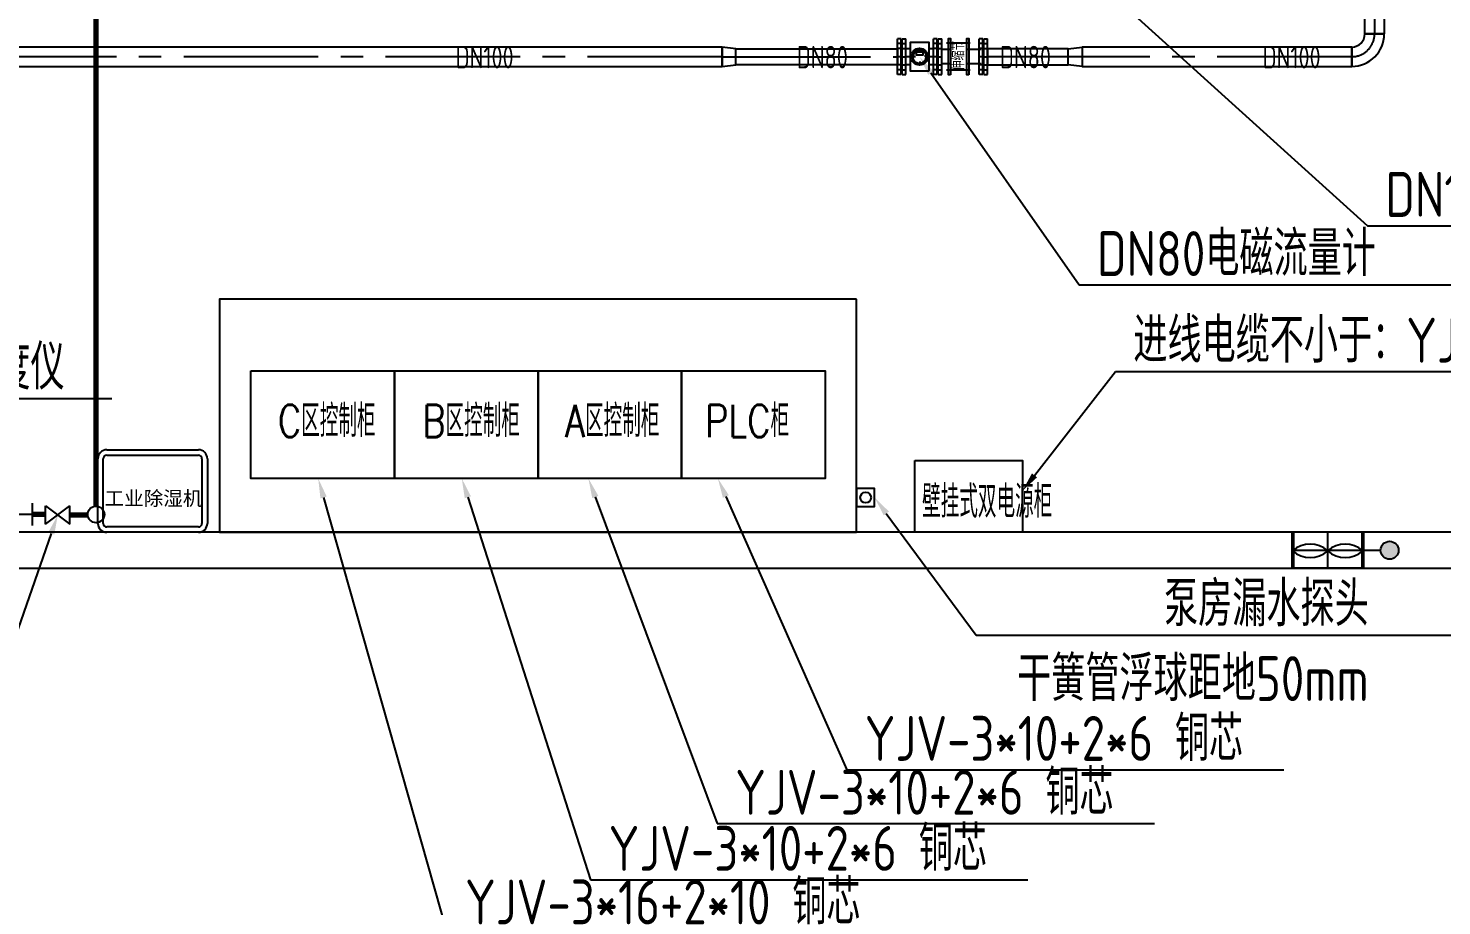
# Model space of a CAD drawing. Header units: millimetres. Extents: x 10779125 to 11142123, y -372083 to -144871.
# Drawn here: x 11068485 to 11076360, y -305718 to -300828 of the extents above; entities that cross this region are included whole.
import ezdxf
from ezdxf import colors
from ezdxf.entities.mleader import LeaderData, LeaderLine
from ezdxf.math import Vec2, Vec3

# ---------------------------------------------------------------- set-up
doc = ezdxf.new("R2010")
doc.units = ezdxf.units.MM
doc.header["$LTSCALE"] = 1000
doc.header["$MEASUREMENT"] = 0
doc.linetypes.add('CENTER', pattern=[2.9, 2.5, -0.2, 0, -0.2])
doc.linetypes.add('CENTER2', pattern=[1.125, 0.75, -0.125, 0.125, -0.125])
doc.layers.get('0').update_dxf_attribs({"color": 255, "linetype": 'CONTINUOUS'})
for name, color, linetype in [('1', 255, 'CONTINUOUS'), ('1-设备', 1, 'CONTINUOUS'), ('1轮廓实线层', 7, 'CONTINUOUS'), ('3中心线', 1, 'CENTER2'), ('3中心线层', 1, 'CENTER'), ('6文字层', 3, 'CONTINUOUS'), ('8', 8, 'CONTINUOUS'), ('ACS_PFG_FCZX', 8, 'CENTER'), ('ACS_PFG_FM_F', 7, 'CONTINUOUS'), ('W_DIM', 4, 'CONTINUOUS')]:
    doc.layers.add(name, color=color, linetype=linetype)
doc.layers.add('_0', color=7, linetype='CONTINUOUS', lineweight=80)
doc.layers.add('ACS_PFG_F2', color=31, linetype='CONTINUOUS', lineweight=50)
doc.styles.add('_HZTXT', font='tssdeng.shx', dxfattribs={"width": 0.8, "bigfont": 'tssdchn.shx'})
doc.styles.add('AAAASZSY', font='aaaaszsysim.shx', dxfattribs={"width": 0.75, "bigfont": 'aaaaszsyfs.shx'})
doc.styles.add('hz', font='simplex', dxfattribs={"width": 0.7, "bigfont": 'hztxt'})
doc.styles.add('PC_TEXTSTYLE', font='isocp.shx', dxfattribs={"width": 0.8, "bigfont": 'hzfs.shx'})
doc.styles.get("Standard").update_dxf_attribs({"font": 'symbol.ttf'})
doc.styles.add('TH_GBDIM', font='romans.shx', dxfattribs={"width": 0.8, "bigfont": 'gbcbig.shx'})

# ---------------------------------------------------------------- blocks, each defined once
blk = doc.blocks.new('bf211016')
at = {"layer": '8', "color": 8}
for p, q in [((15085.7, 400, 0), (-76.8, 400, 0)), ((-76.8, 200, 0), (15085.7, 200, 0))]:
    blk.add_line(p, q, dxfattribs=at)
blk = doc.blocks.new('DN80法兰侧视图')
at = {"layer": '1'}
for p, q in [((-20, 100), (0, 100)), ((-20, 100), (-20, -100)), ((0, 100), (0, -100)), ((-23, 67.5), (-20, 72)), ((-23, 67.5), (-23, -67.5)), ((-20, 45.5), (0, 45.5)), ((-23, -67.5), (-20, -72)), ((-20, -45.5), (0, -45.5)), ((-20, -100), (0, -100))]:
    blk.add_line(p, q, dxfattribs=at)
at = {"layer": '3中心线层'}
for p, q in [((-23, 0), (0, 0)), ((-20, 73.9), (0, 73.9)), ((-23, 0), (0, 0)), ((-20, -73.9), (0, -73.9))]:
    blk.add_line(p, q, dxfattribs=at)
blk = doc.blocks.new('DN80电磁流量计')
for p, q in [((-177.1, 44.4), (-150.7, 44.4)), ((-177.1, 0), (-150.7, 0)), ((-140.1, 2.3), (-132.4, 1.9)), ((-139.5, 7.5), (-131.9, 6)), ((-138.2, 12.5), (-130.8, 10.1)), ((-136.3, 17.3), (-129.3, 14)), ((-133.7, 21.8), (-127.2, 17.6)), ((-130.6, 26), (-124.7, 21)), ((-127, 29.7), (-121.8, 24)), ((-123, 32.9), (-118.6, 26.6)), ((-118.5, 35.6), (-115, 28.8)), ((-113.8, 37.7), (-111.1, 30.4)), ((-108.8, 39.2), (-107.1, 31.6)), ((-103.7, 40), (-103, 27)), ((-98.5, 40.1), (-98.8, 32.4)), ((-93.3, 39.6), (-94.6, 31.9)), ((-88.3, 38.4), (-90.6, 31)), ((-83.4, 36.5), (-86.6, 29.5)), ((-78.9, 34.1), (-83, 27.5)), ((-74.7, 31.1), (-79.5, 25.1)), ((-70.9, 27.5), (-76.5, 22.2)), ((-67.6, 23.6), (-73.8, 19)), ((-64.8, 19.2), (-71.6, 15.5)), ((-62.6, 14.5), (-69.8, 11.7)), ((-61.1, 9.5), (-68.6, 7.7)), ((-60.2, 4.4), (-67.8, 3.6)), ((-49.4, 44.4), (-23, 44.4)), ((-49.4, 0), (-23, 0)), ((-177.1, -44.4), (-150.7, -44.4)), ((-140.1, -2.9), (-127.6, -2.3)), ((-139.4, -8), (-131.8, -6.5)), ((-138, -13), (-130.7, -10.5)), ((-136, -17.8), (-129.1, -14.4)), ((-133.4, -22.3), (-127, -18)), ((-130.3, -26.4), (-124.5, -21.3)), ((-126.6, -30.1), (-121.5, -24.3)), ((-122.5, -33.3), (-118.2, -26.8)), ((-118.1, -35.9), (-114.6, -29)), ((-113.3, -37.9), (-110.7, -30.6)), ((-108.3, -39.3), (-106.7, -31.7)), ((-100, -40.1), (-100, -28.1)), ((-94.9, -39.8), (-95.9, -32.1)), ((-89.8, -38.8), (-91.8, -31.3)), ((-84.9, -37.2), (-87.8, -30)), ((-80.2, -34.9), (-84, -28.2)), ((-75.9, -32), (-80.5, -25.9)), ((-59.9, -0.8), (-77.4, -0.6)), ((-71.9, -28.7), (-77.4, -23.1)), ((-68.5, -24.8), (-74.6, -20)), ((-65.6, -20.5), (-72.2, -16.6)), ((-63.2, -15.9), (-70.3, -12.8)), ((-61.5, -11), (-68.9, -8.9)), ((-60.4, -5.9), (-68, -4.8)), ((-49.4, -44.4), (-23, -44.4))]:
    blk.add_line(p, q)
blk.add_lwpolyline([(-150.7, 81), (-49.4, 81), (-49.4, -80.3), (-150.7, -80.3)], close=True)
blk.add_lwpolyline([(-80.3, -24.5), (-80.3, -11.2), (-119.8, -11.2), (-119.8, -24.5), (-80.3, -24.5)])
for radius in [46.8, 40.1]:
    blk.add_circle((-100, 0), radius)
blk.add_blockref('DN80法兰侧视图', (-177.1, 0))
at = {"xscale": -1}
blk.add_blockref('DN80法兰侧视图', (-23, 0), dxfattribs=at)
blk = doc.blocks.new('*U286')
h = blk.add_hatch(color=256)
edge = h.paths.add_edge_path()
edge.add_arc((0, 345), 50, 0, 360)
for p, q in [((0, 195), (0, 295)), ((-100, 195), (100, 195)), ((-100, 195), (-100, -195)), ((0, -195), (0, 195)), ((100, 195), (100, -195)), ((-100, -195), (100, -195))]:
    blk.add_line(p, q)
blk.add_circle((0, 345), 50)

msp = doc.modelspace()

# ---------------------------------------------------------------- linework, layer by layer
at = {"lineweight": -2}
for p, q in [((11075931.4, -300859.3, 0), (11076039.4, -300859.3, 0)), ((11075858.4, -300932.3, 0), (11075858.4, -301040.3, 0))]:
    msp.add_line(p, q, dxfattribs=at)
for p, q in [((11068922.4, -303176.8, 0), (11069432.4, -303176.8, 0)), ((11068872.4, -303586.8, 0), (11068872.4, -303226.8, 0)), ((11068902.4, -303586.8, 0), (11068902.4, -303226.8, 0)), ((11068922.4, -303206.8, 0), (11069432.4, -303206.8, 0)), ((11069452.4, -303226.8, 0), (11069452.4, -303586.8, 0)), ((11069482.4, -303226.8, 0), (11069482.4, -303586.8, 0)), ((11069432.4, -303606.8, 0), (11068922.4, -303606.8, 0)), ((11069432.4, -303636.8, 0), (11068922.4, -303636.8, 0))]:
    msp.add_line(p, q)
at = {"color": 3}
for p, q in [((11068505.5, -303474.1, 0), (11068505.5, -303599.5, 0)), ((11068581.5, -303489.4, 0), (11068716.5, -303590.6, 0)), ((11068581.5, -303590.6, 0), (11068716.5, -303489.4, 0)), ((11068581.5, -303590.6, 0), (11068581.5, -303489.4, 0)), ((11068716.5, -303590.6, 0), (11068716.5, -303489.4, 0)), ((11068505.5, -303536.8, 0), (11068300.4, -303536.8, 0))]:
    msp.add_line(p, q, dxfattribs=at)
at = {"color": 3, "const_width": 30, "elevation": 0}
for points in [[(11068862.2, -300160.2), (11068862.2, -303490.6)], [(11068505.5, -303536.8), (11068581.5, -303536.8)], [(11068816.1, -303540), (11068716.5, -303540)]]:
    msp.add_lwpolyline(points, dxfattribs=at)
at = {"elevation": 0}
for points in [[(11073100, -302336.8), (11069550, -302336.8), (11069550, -303636.8), (11073100, -303636.8)], [(11069725, -302736.8), (11070525, -302736.8), (11070525, -303336.8), (11069725, -303336.8)], [(11070525, -302736.8), (11071325, -302736.8), (11071325, -303336.8), (11070525, -303336.8)], [(11071325, -302736.8), (11072125, -302736.8), (11072125, -303336.8), (11071325, -303336.8)], [(11072125, -302736.8), (11072925, -302736.8), (11072925, -303336.8), (11072125, -303336.8)], [(11073423.2, -303236.8), (11074023.2, -303236.8), (11074023.2, -303636.8), (11073423.2, -303636.8)]]:
    msp.add_lwpolyline(points, close=True, dxfattribs=at)
at = {"color": 3}
msp.add_circle((11068862.2, -303536.8, 0), 46.3, dxfattribs=at)
at = {"lineweight": -2}
for radius in [73, 181]:
    msp.add_arc((11075858.4, -300859.3, 0), radius, 270, 0, dxfattribs=at)
for centre, radius, start, end in [((11068922.4, -303226.8, 0), 50, 90, 180), ((11069432.4, -303226.8, 0), 50, 0, 90), ((11068922.4, -303226.8, 0), 20, 90, 180), ((11069432.4, -303226.8, 0), 20, 0, 90), ((11068922.4, -303586.8, 0), 50, 180, 270), ((11068922.4, -303586.8, 0), 20, 180, 270), ((11069432.4, -303586.8, 0), 20, 270, 0), ((11069432.4, -303586.8, 0), 50, 270, 0)]:
    msp.add_arc(centre, radius, start, end)
at = {"layer": '1-设备', "color": 1}
for centre, start_param, end_param in [((11075626.8, -303829.9, 0), 0.787098, 2.354494), ((11075821.8, -303829.9, 0), 0.787098, 2.354494), ((11075626.8, -303649.3, 0), 3.928691, 5.496087), ((11075821.8, -303649.3, 0), 3.928691, 5.496087)]:
    msp.add_ellipse(centre, major_axis=(138.1, 0), ratio=0.923077, start_param=start_param, end_param=end_param, dxfattribs=at)
at = {"layer": '3中心线'}
for p, q in [((11075985.4, -297365, 0), (11075985.4, -300859.3, 0)), ((11072350.6, -300986.3, 0), (11063744.2, -300986.3, 0)), ((11072427.6, -300986.3, 0), (11073327.6, -300986.3, 0)), ((11074279.3, -300986.3, 0), (11073829.3, -300986.3, 0)), ((11075858.4, -300986.3, 0), (11074356.3, -300986.3, 0))]:
    msp.add_line(p, q, dxfattribs=at)
at = {"layer": '3中心线层', "lineweight": -3}
for p, q in [((11072350.6, -300986.3, 0), (11072427.6, -300986.3, 0)), ((11074356.3, -300986.3, 0), (11074279.3, -300986.3, 0))]:
    msp.add_line(p, q, dxfattribs=at)
at = {"layer": '3中心线层'}
msp.add_arc((11075858.4, -300859.3, 0), 127, 270, 0, dxfattribs=at)
at = {"layer": '6文字层'}
for p, q in [((11073623.5, -300946.5, 0), (11073570.5, -300946.5, 0)), ((11073733.3, -300910.9, 0), (11073600.8, -300910.9, 0)), ((11073793.1, -300946.5, 0), (11073713.3, -300946.5, 0)), ((11073623.5, -301026.1, 0), (11073570.5, -301026.1, 0)), ((11073793.1, -301026.1, 0), (11073713.3, -301026.1, 0)), ((11073733.3, -301061.7, 0), (11073600.8, -301061.7, 0))]:
    msp.add_line(p, q, dxfattribs=at)
at = {"layer": '6文字层', "elevation": 0}
for points in [[(11073623.5, -301087.6), (11073611.5, -301087.6), (11073611.5, -300885), (11073623.5, -300885)], [(11073725.3, -301087.6), (11073713.3, -301087.6), (11073713.3, -300885), (11073725.3, -300885)]]:
    msp.add_lwpolyline(points, close=True, dxfattribs=at)
at = {"layer": '_0', "lineweight": -2}
for p, q in [((11072350.6, -300932.3, 0), (11072350.6, -301040.3, 0)), ((11072427.6, -300941.8, 0), (11072350.6, -300932.3, 0)), ((11072427.6, -301030.8, 0), (11072427.6, -300941.8, 0)), ((11074279.3, -300941.8, 0), (11074356.3, -300932.3, 0)), ((11074279.3, -301030.8, 0), (11074279.3, -300941.8, 0)), ((11074356.3, -300932.3, 0), (11074356.3, -301040.3, 0)), ((11072350.6, -301040.3, 0), (11072427.6, -301030.8, 0)), ((11074356.3, -301040.3, 0), (11074279.3, -301030.8, 0))]:
    msp.add_line(p, q, dxfattribs=at)
at = {"layer": '_0', "lineweight": -2, "elevation": 0}
for points in [[(11075931.4, -297365), (11076039.4, -297365), (11076039.4, -300859.3), (11075931.4, -300859.3)], [(11072350.6, -301040.3), (11072350.6, -300932.3), (11063744.2, -300932.3), (11063744.2, -301040.3)], [(11073327.6, -301030.8), (11072427.6, -301030.8), (11072427.6, -300941.8), (11073327.6, -300941.8)], [(11073829.3, -301030.8), (11074279.3, -301030.8), (11074279.3, -300941.8), (11073829.3, -300941.8)], [(11075858.4, -301040.3), (11075858.4, -300932.3), (11074356.3, -300932.3), (11074356.3, -301040.3)]]:
    msp.add_lwpolyline(points, close=True, dxfattribs=at)
at = {"layer": '_0', "lineweight": -3, "elevation": 0}
msp.add_lwpolyline([(11073100, -303393), (11073100, -303493), (11073200, -303493), (11073200, -303393)], close=True, dxfattribs=at)
at = {"layer": '_0', "lineweight": -3}
msp.add_circle((11073150, -303443, 0), 30, dxfattribs=at)
at = {"layer": 'ACS_PFG_F2'}
for p, q in [((11075529.3, -303836.8, 0), (11075529.3, -303636.8, 0)), ((11075919.3, -303836.8, 0), (11075919.3, -303636.8, 0))]:
    msp.add_line(p, q, dxfattribs=at)
at = {"layer": 'ACS_PFG_FCZX'}
msp.add_line((11075724.3, -303836.8, 0), (11075724.3, -303636.8, 0), dxfattribs=at)
at = {"layer": 'ACS_PFG_FM_F'}
msp.add_line((11075919.3, -303636.8, 0), (11075529.3, -303636.8, 0), dxfattribs=at)

# ---------------------------------------------------------------- block references
at = {"lineweight": -2}
msp.add_blockref('bf211016', (11062214.3, -304036.8, 0), dxfattribs=at)
at = {"lineweight": -2, "rotation": 180}
for p in [(11073327.6, -300986.3, 0), (11073783.3, -300986.3, 0), (11073783.3, -300986.3, 0)]:
    msp.add_blockref('DN80法兰侧视图', p, dxfattribs=at)
at = {"lineweight": -2, "xscale": -1, "rotation": 180}
for p in [(11073573.7, -300986.3, 0), (11073573.7, -300986.3, 0), (11073829.3, -300986.3, 0)]:
    msp.add_blockref('DN80法兰侧视图', p, dxfattribs=at)
at = {"layer": '1轮廓实线层', "lineweight": -2, "rotation": 180}
msp.add_blockref('DN80电磁流量计', (11073350.6, -300986.3, 0), dxfattribs=at)
at = {"layer": 'ACS_PFG_FM_F', "rotation": 270}
msp.add_blockref('*U286', (11075724.3, -303736.8, 0), dxfattribs=at)

# ---------------------------------------------------------------- texts
at = {"color": 4, "style": 'TH_GBDIM', "width": 0.8}
for s, p in [('C区控制柜', (11069875.6, -303105.6, 0)), ('B区控制柜', (11070679.7, -303105.6, 0)), ('A区控制柜', (11071475.6, -303105.6, 0)), ('PLC柜', (11072256.3, -303105.6, 0)), ('壁挂式双电源柜', (11073464.4, -303555.7, 0))]:
    msp.add_text(s, height=180, dxfattribs=at).set_placement(p)
at = {"char_height": 125, "attachment_point": 1, "style": 'PC_TEXTSTYLE'}
for s, insert in [('DN100', (11070866, -300926.1, 0)), ('DN80', (11072766.8, -300926.1, 0)), ('DN80', (11073898.6, -300926.1, 0)), ('DN100', (11075362.1, -300926.1, 0))]:
    msp.add_mtext_dynamic_manual_height_columns(s, width=264.892, gutter_width=12.5, heights=[0], dxfattribs=dict(at, insert=insert))
at = {"style": 'hz', "width": 0.7, "flags": 1}
for tag, p, s in [('WHAT', (11069177.4, -303636.9, 0), '洗涤盆'), ('SPEC', (11069177.4, -303636.8, 0), '610x410'), ('UNIT', (11069177.4, -303636.8, 0), '套')]:
    msp.add_attdef(tag, p, s, height=0.01, dxfattribs=at)
at = {"layer": '6文字层', "insert": (11073630.3, -300897.5, -1462.3), "char_height": 70, "attachment_point": 3, "rotation": 90, "style": 'AAAASZSY'}
msp.add_mtext_dynamic_manual_height_columns('伸缩节', width=680.901, gutter_width=1000, heights=[0], dxfattribs=at)
at = {"layer": 'W_DIM', "color": 4, "insert": (11068909.5, -303407.3, 74.2), "char_height": 80, "attachment_point": 1}
msp.add_mtext_dynamic_manual_height_columns('{\\fSimSun|b0|i0|c134|p2;工业除湿机}', width=838.854, gutter_width=12.5, heights=[0], dxfattribs=at)

# ---------------------------------------------------------------- leaders
at = {"color": 4, "lineweight": -3, "ltscale": 0.1}
ml = msp.add_multileader_mtext('Standard', dxfattribs=at)
ml.set_content('DN100电磁流量计', color=4, style='_HZTXT')
ml.set_leader_properties()
ml.build(insert=Vec2(0, 0))
ml.multileader.update_dxf_attribs({"text_left_attachment_type": 6, "text_right_attachment_type": 6, "dogleg_length": 100, "arrow_head_size": 110})
ctx = ml.context
ctx.base_point, ctx.char_height, ctx.arrow_head_size, ctx.landing_gap_size, ctx.plane_origin = Vec3(11076046, -301928.7, 74.2), 250, 110, 0.09, Vec3(11074806.2, -301026, 74.2)
ctx.left_attachment, ctx.right_attachment = 6, 6
notes = []
notes.append((ctx, [(0, (1, 1, 0), (11075946, -301928.7, 74.2), (1, 0), 100, [(3, [(11073475.7, -300386.7, 74.2), (11073475.7, -300686.7, 74.2), (11073468.5, -299687.4, 74.2)], 0, [])])]))
ctx.mtext.insert, ctx.mtext.flow_direction = Vec3(11076046.1, -301628.7, 74.2), 5
ml = msp.add_multileader_mtext('Standard', dxfattribs=at)
ml.set_content('DN80电磁流量计', color=4, style='_HZTXT')
ml.set_leader_properties()
ml.build(insert=Vec2(0, 0))
ml.multileader.update_dxf_attribs({"text_left_attachment_type": 6, "text_right_attachment_type": 6, "dogleg_length": 100, "arrow_head_size": 110})
ctx = ml.context
ctx.base_point, ctx.char_height, ctx.arrow_head_size, ctx.landing_gap_size, ctx.plane_origin = Vec3(11074439.2, -302258.3, 0), 250, 110, 0.09, Vec3(11074788.3, -302325.2, 0)
ctx.left_attachment, ctx.right_attachment = 6, 6
notes.append((ctx, [(0, (1, 1, 0), (11074339.2, -302258.3, 0), (1, 0), 100, [(3, [(11073450.7, -300986.7, 0)], 0, [])])]))
ctx.mtext.insert, ctx.mtext.flow_direction = Vec3(11074439.3, -301958.3, 0), 5
ml = msp.add_multileader_mtext('Standard', dxfattribs=at)
ml.set_content('进线电缆不小于：YJV-3*50+2*35 铜芯', color=4, style='_HZTXT')
ml.set_leader_properties()
ml.build(insert=Vec2(0, 0))
ml.multileader.update_dxf_attribs({"text_left_attachment_type": 6, "text_right_attachment_type": 6, "dogleg_length": 100, "arrow_head_size": 110})
ctx = ml.context
ctx.base_point, ctx.char_height, ctx.arrow_head_size, ctx.landing_gap_size, ctx.plane_origin = Vec3(11074641.6, -302741.1, 0), 250, 110, 0.09, Vec3(11078260.6, -305775.9, 0)
ctx.left_attachment, ctx.right_attachment = 6, 6
notes.append((ctx, [(0, (1, 1, 0), (11074541.6, -302741.1, 0), (1, 0), 100, [(0, [(11074023.2, -303406.1, 0)], 0, [])])]))
ctx.mtext.insert, ctx.mtext.flow_direction = Vec3(11074641.7, -302441.1, 0), 5
ml = msp.add_multileader_mtext('Standard', dxfattribs=at)
ml.set_content('浊度仪', color=4, style='_HZTXT')
ml.set_leader_properties()
ml.build(insert=Vec2(0, 0))
ml.multileader.update_dxf_attribs({"text_left_attachment_type": 6, "text_right_attachment_type": 6, "dogleg_length": 100, "arrow_head_size": 110})
ctx = ml.context
ctx.base_point, ctx.char_height, ctx.arrow_head_size, ctx.landing_gap_size, ctx.plane_origin = Vec3(11068123.2, -302891.1, 0), 250, 110, 0.09, Vec3(11069131.5, -302520.2, 0)
ctx.left_attachment, ctx.right_attachment, ctx.text_align_type = 6, 6, 2
notes.append((ctx, [(0, (1, 1, 0), (11068023.2, -302891.1, 0), (1, 0), 100, [(0, [(11067838.5, -303333.5, 0)], 0, [])])]))
ctx.mtext.insert, ctx.mtext.alignment, ctx.mtext.flow_direction = Vec3(11068687.1, -302591.1, 0), 3, 5
ml = msp.add_multileader_mtext('Standard', dxfattribs=at)
ml.set_content('YJV-3*16+2*10 铜芯', color=4, style='_HZTXT')
ml.set_leader_properties()
ml.build(insert=Vec2(0, 0))
ml.multileader.update_dxf_attribs({"text_left_attachment_type": 6, "text_right_attachment_type": 6, "dogleg_length": 100, "arrow_head_size": 110})
ctx = ml.context
ctx.base_point, ctx.char_height, ctx.arrow_head_size, ctx.landing_gap_size, ctx.plane_origin = Vec3(11070917.9, -305871.6, 0), 250, 110, 0.09, Vec3(11074337.4, -305706.7, 0)
ctx.left_attachment, ctx.right_attachment = 6, 6
notes.append((ctx, [(0, (1, 1, 0), (11070817.9, -305871.6, 0), (1, 0), 100, [(0, [(11070100, -303336.8, 0)], 0, [])])]))
ctx.mtext.insert, ctx.mtext.flow_direction = Vec3(11070918, -305571.6, 0), 5
ml = msp.add_multileader_mtext('Standard', dxfattribs=at)
ml.set_content('YJV-3*10+2*6 铜芯', color=4, style='_HZTXT')
ml.set_leader_properties()
ml.build(insert=Vec2(0, 0))
ml.multileader.update_dxf_attribs({"text_left_attachment_type": 6, "text_right_attachment_type": 6, "dogleg_length": 100, "arrow_head_size": 110})
ctx = ml.context
ctx.base_point, ctx.char_height, ctx.arrow_head_size, ctx.landing_gap_size, ctx.plane_origin = Vec3(11071717.9, -305573.1, 0), 250, 110, 0.09, Vec3(11075137.4, -305706.7, 0)
ctx.left_attachment, ctx.right_attachment = 6, 6
notes.append((ctx, [(0, (1, 1, 0), (11071617.9, -305573.1, 0), (1, 0), 100, [(0, [(11070900, -303336.8, 0)], 0, [])])]))
ctx.mtext.insert, ctx.mtext.flow_direction = Vec3(11071718, -305273.1, 0), 5
ml = msp.add_multileader_mtext('Standard', dxfattribs=at)
ml.set_content('YJV-3*10+2*6 铜芯', color=4, style='_HZTXT')
ml.set_leader_properties()
ml.build(insert=Vec2(0, 0))
ml.multileader.update_dxf_attribs({"text_left_attachment_type": 6, "text_right_attachment_type": 6, "dogleg_length": 100, "arrow_head_size": 110})
ctx = ml.context
ctx.base_point, ctx.char_height, ctx.arrow_head_size, ctx.landing_gap_size, ctx.plane_origin = Vec3(11072423.2, -305260.2, 0), 250, 110, 0.09, Vec3(11075842.8, -305706.7, 0)
ctx.left_attachment, ctx.right_attachment = 6, 6
notes.append((ctx, [(0, (1, 1, 0), (11072323.2, -305260.2, 0), (1, 0), 100, [(0, [(11071605.4, -303336.8, 0)], 0, [])])]))
ctx.mtext.insert, ctx.mtext.flow_direction = Vec3(11072423.3, -304960.2, 0), 5
ml = msp.add_multileader_mtext('Standard', dxfattribs=at)
ml.set_content('YJV-3*10+2*6 铜芯', color=4, style='_HZTXT')
ml.set_leader_properties()
ml.build(insert=Vec2(0, 0))
ml.multileader.update_dxf_attribs({"text_left_attachment_type": 6, "text_right_attachment_type": 6, "dogleg_length": 100, "arrow_head_size": 110})
ctx = ml.context
ctx.base_point, ctx.char_height, ctx.arrow_head_size, ctx.landing_gap_size, ctx.plane_origin = Vec3(11073144.8, -304960.2), 250, 110, 0.09, Vec3(11076564.3, -305706.7)
ctx.left_attachment, ctx.right_attachment = 6, 6
notes.append((ctx, [(0, (1, 1, 0), (11073044.8, -304960.2), (1, 0), 100, [(0, [(11072326.9, -303336.8)], 0, [])])]))
ctx.mtext.insert, ctx.mtext.flow_direction = Vec3(11073144.9, -304660.2), 5
ml = msp.add_multileader_mtext('Standard', dxfattribs=at)
ml.set_content('泵房漏水探头\\P干簧管浮球距地50mm', color=4, style='_HZTXT')
ml.set_leader_properties()
ml.build(insert=Vec2(0, 0))
ml.multileader.update_dxf_attribs({"text_left_attachment_type": 6, "text_right_attachment_type": 6, "dogleg_length": 100, "arrow_head_size": 110})
ctx = ml.context
ctx.base_point, ctx.char_height, ctx.arrow_head_size, ctx.landing_gap_size, ctx.plane_origin = Vec3(11073865.4, -304210.1, 0), 250, 110, 0.09, Vec3(11072335.2, -303632.9, 0)
ctx.left_attachment, ctx.right_attachment, ctx.text_align_type = 6, 6, 2
notes.append((ctx, [(1, (1, 1, 0), (11073765.4, -304210.1, 0), (1, 0), 100, [(0, [(11073200, -303443, 0)], 0, [])])]))
ctx.mtext.insert, ctx.mtext.alignment, ctx.mtext.flow_direction = Vec3(11075952.7, -303910.1, 0), 3, 5
ml = msp.add_multileader_mtext('Standard', dxfattribs=at)
ml.set_content('DN20球阀', color=4, style='_HZTXT')
ml.set_leader_properties()
ml.build(insert=Vec2(0, 0))
ml.multileader.update_dxf_attribs({"text_left_attachment_type": 6, "text_right_attachment_type": 6, "dogleg_length": 100, "arrow_head_size": 110})
ctx = ml.context
ctx.base_point, ctx.char_height, ctx.arrow_head_size, ctx.landing_gap_size, ctx.plane_origin = Vec3(11067004.1, -305080.3, 0), 250, 110, 0.09, Vec3(11068625.2, -302215.6, 0)
ctx.left_attachment, ctx.right_attachment, ctx.text_align_type = 6, 6, 2
notes.append((ctx, [(1, (1, 1, 0), (11068111.3, -305080.3, 0), (-1, 0), 100, [(0, [(11068649, -303540, 0)], 0, [])])]))
ctx.mtext.insert, ctx.mtext.alignment, ctx.mtext.flow_direction = Vec3(11068011.2, -304780.3, 0), 3, 5
for ctx, leaders in notes:
    for number, flags, end, landing, length, lines in leaders:
        leader = LeaderData()
        leader.index, (leader.has_last_leader_line, leader.has_dogleg_vector, leader.attachment_direction) = number, flags
        leader.last_leader_point, leader.dogleg_vector, leader.dogleg_length = Vec3(end), Vec3(landing), length
        for number, points, colour, breaks in lines:
            line = LeaderLine()
            line.index, line.vertices, line.color, line.breaks = number, Vec3.list(points), colors.encode_raw_color(colour), breaks
            leader.lines.append(line)
        ctx.leaders.append(leader)

doc.saveas('drawing.dxf')
